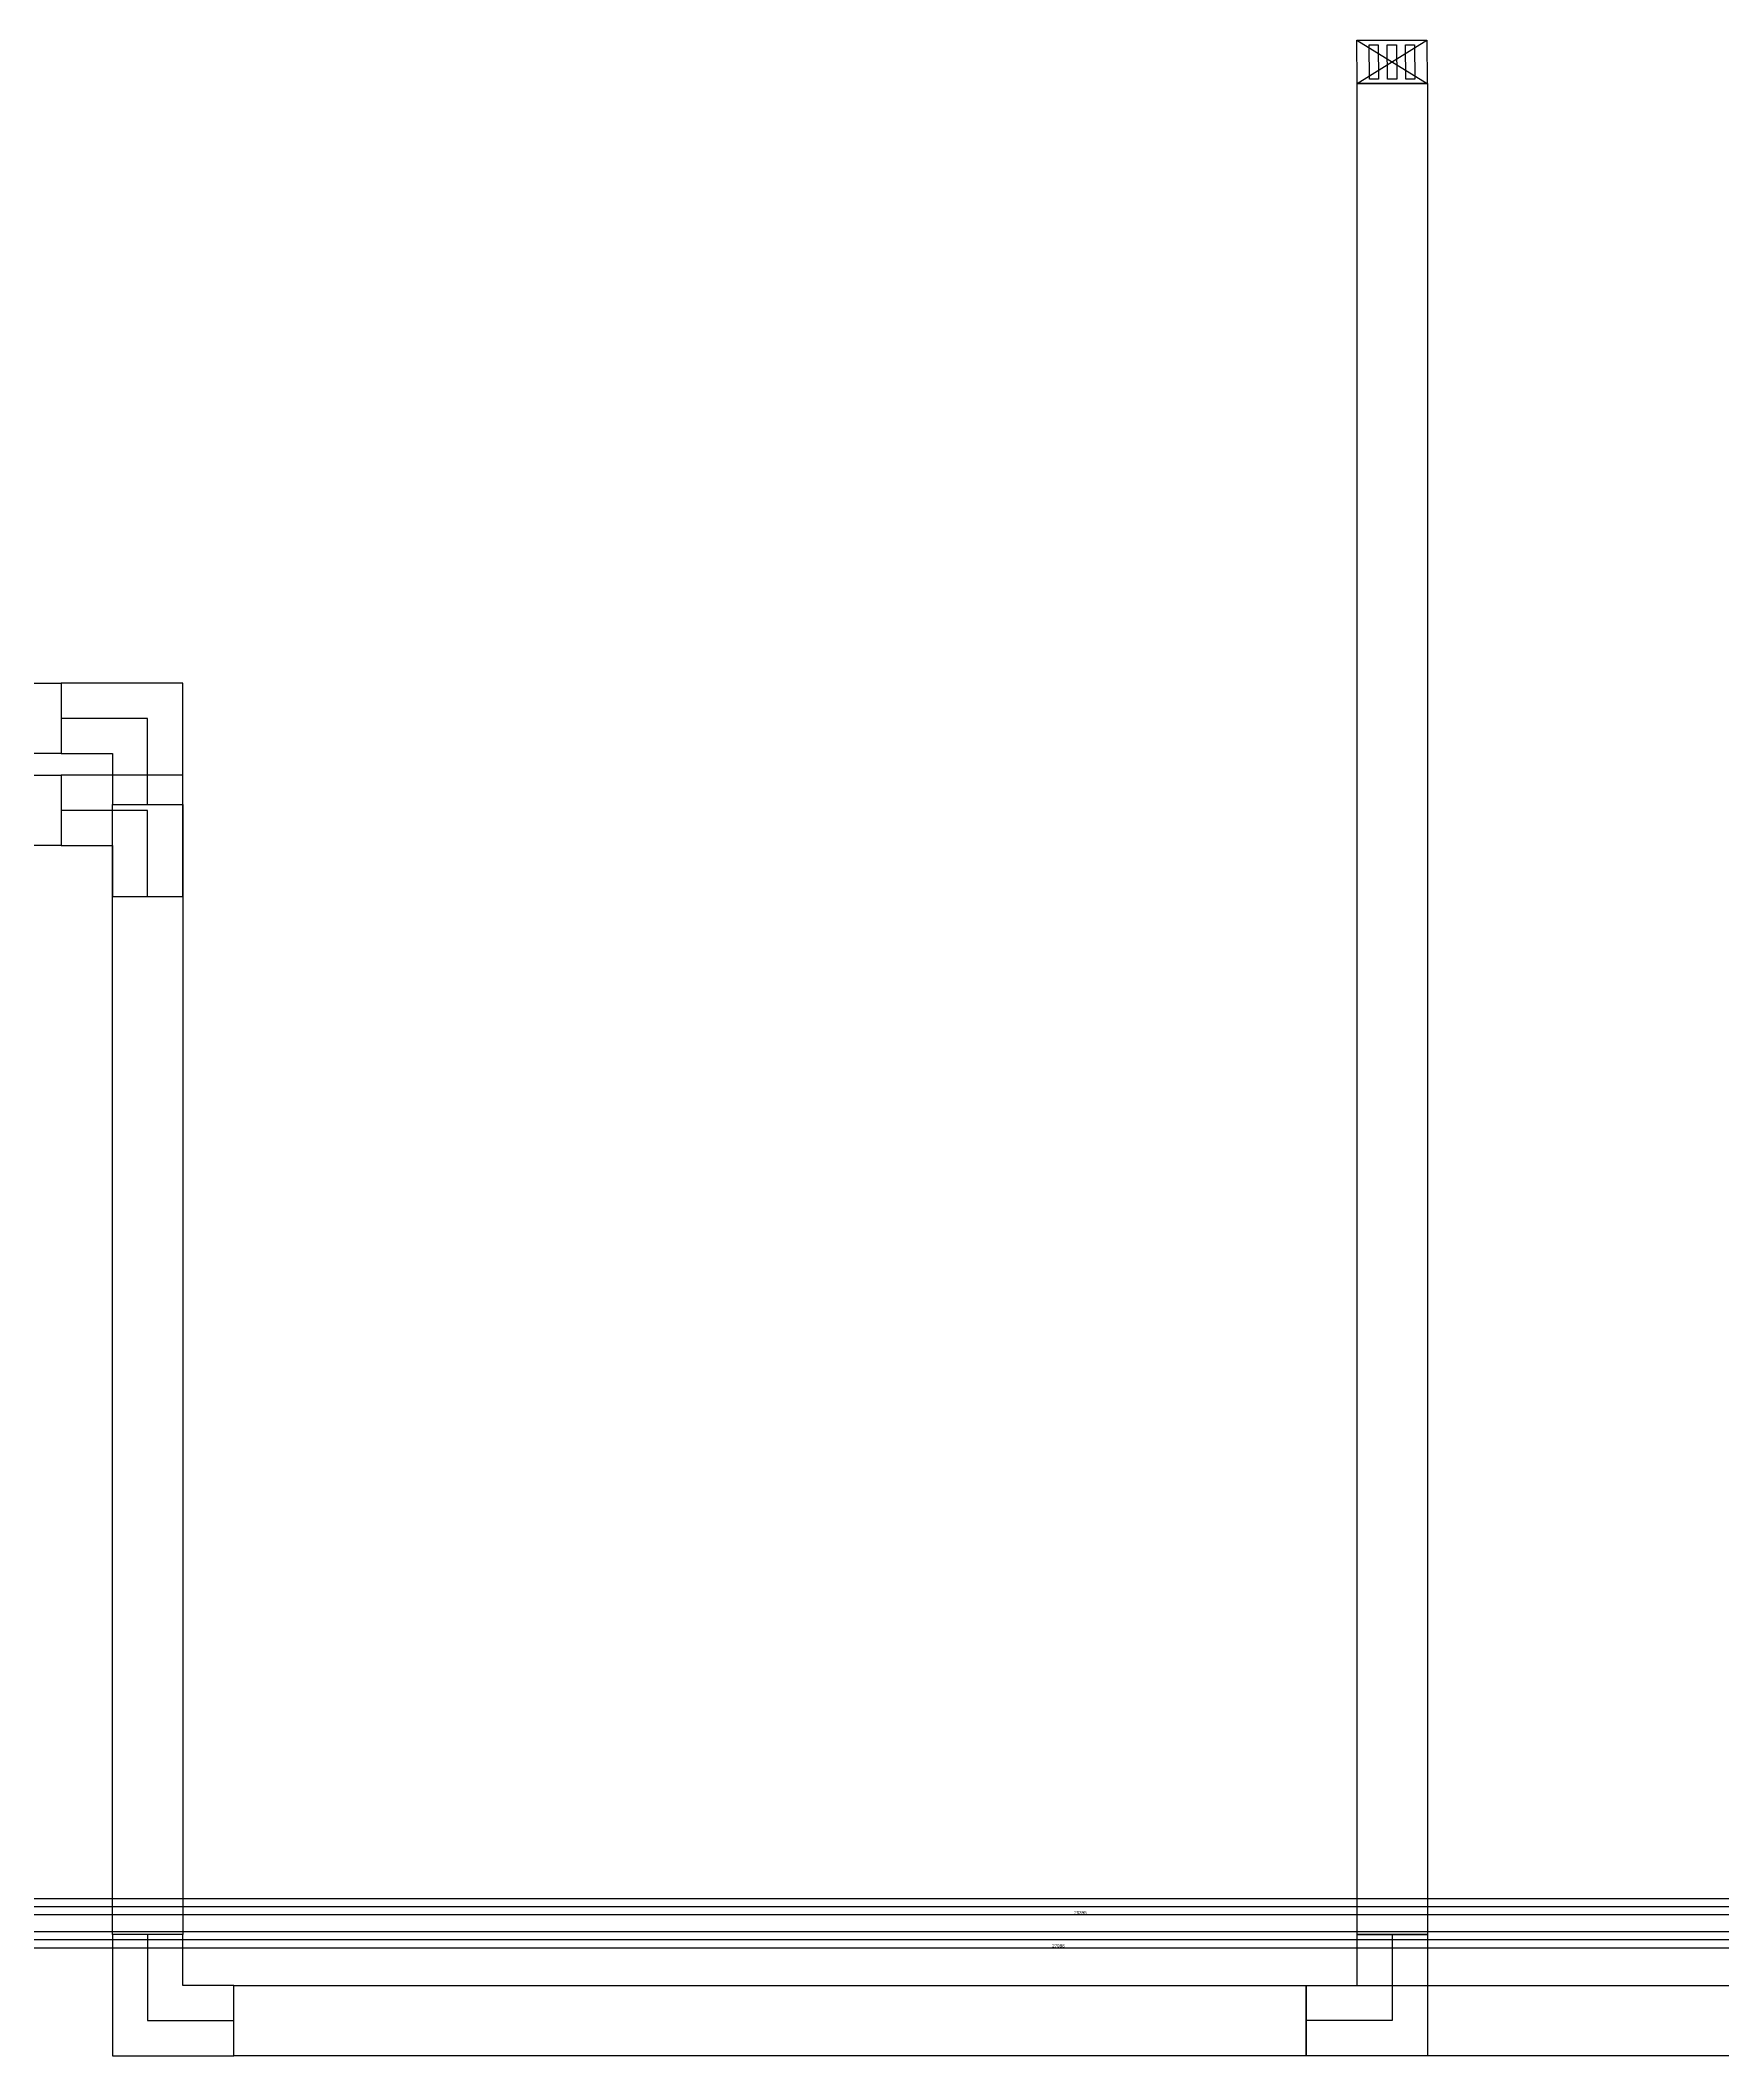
# Model space of a CAD drawing. Header units: millimetres. Extents: x 84228 to 374549, y -351975 to 847575.
# Drawn here: x 302334 to 317884, y -305510 to -286874 of the extents above; entities that cross this region are included whole.
import ezdxf

# ---------------------------------------------------------------- set-up
doc = ezdxf.new("R2010")
doc.units = ezdxf.units.MM
doc.header["$LTSCALE"] = 150
doc.layers.get('Defpoints').update_dxf_attribs({"color": 150})
for name, color, linetype in [('-----27 Bus Duct_HV_6.6kV', 130, 'Continuous'), ('-----27 Bus Duct_HV_IT BACK UP A', 7, 'Continuous'), ('-----27 Bus Duct_HV_IT BACK UP B', 3, 'Continuous')]:
    doc.layers.add(name, color=color, linetype=linetype)
doc.styles.get("Standard").update_dxf_attribs({"font": 'Dotum.ttf'})
doc.dimstyles.new('전기통신참고용-치수', dxfattribs={"dimscale": 15, "dimtxt": 2, "dimasz": 0, "dimexe": 0, "dimexo": 0, "dimgap": 0.4, "dimtad": 4, "dimdec": 0, "dimzin": 0, "dimdsep": 46, "dimtxsty": 'Standard', "dimblk": 'NONE', "dimcen": 0, "dimse1": 1, "dimse2": 1, "dimsd1": 1, "dimsd2": 1, "dimclrd": 8, "dimclre": 8, "dimclrt": 8, "dimadec": 0, "dimazin": 0, "dimtfac": 1, "dimtdec": 0, "dimtix": 1, "dimtmove": 2, "dimatfit": 0, "dimldrblk": 'NONE', "dimfxl": 2, "dimtolj": 1, "dimtzin": 0, "dimarcsym": 0})

# ---------------------------------------------------------------- blocks, each defined once
blk = doc.blocks.new('*D136')
at = {"layer": 'Defpoints', "color": 0, "transparency": 16777216}
for p in [(152, 34826), (152, 34826), (152, 6431)]:
    blk.add_point(p, dxfattribs=at)
at = {"color": 0, "transparency": 16777216, "insert": (131, 20628), "char_height": 30, "attachment_point": 5, "rotation": 90}
blk.add_mtext('\\A1;{\\C0;28395}', dxfattribs=at)
blk = doc.blocks.new('_None')
blk = doc.blocks.new('*D260')
at = {"layer": 'Defpoints', "color": 0, "transparency": 16777216}
for p in [(152, 34419), (152, 34419), (152, 6431)]:
    blk.add_point(p, dxfattribs=at)
at = {"color": 0, "transparency": 16777216, "insert": (131, 20425), "char_height": 30, "attachment_point": 5, "rotation": 90}
blk.add_mtext('\\A1;{\\C0;27988}', dxfattribs=at)
blk = doc.blocks.new('A$341610189226')
for p, q in [((0, 401), (651, 0)), ((3, 0), (648, 401))]:
    blk.add_line(p, q)
for points in [[(651, 0), (3, 0), (0, 401), (648, 401)], [(114, 359), (198, 359), (201, 42), (117, 42)], [(282, 359), (366, 359), (369, 42), (285, 42)], [(450, 359), (534, 359), (538, 42), (454, 42)]]:
    blk.add_lwpolyline(points, close=True)
blk = doc.blocks.new('A$343519315662')
at = {"layer": '-----27 Bus Duct_HV_6.6kV'}
for p, q in [((472, 650), (472, 1122)), ((472, 1122), (1122, 1122)), ((797, 1122), (797, 325)), ((1122, 1122), (1122, 0)), ((0, 0), (0, 650)), ((0, 650), (472, 650)), ((797, 325), (0, 325)), ((1122, 0), (0, 0))]:
    blk.add_line(p, q, dxfattribs=at)
blk = doc.blocks.new('*U134')
at = {"color": 1}
blk.add_line((76, 34825.8), (76, 6430.9), dxfattribs=at)
at = {"color": 0}
blk.add_lwpolyline([(152, 6430.9), (0, 6430.9), (0, 34825.8), (152, 34825.8)], close=True, dxfattribs=at)
dim = blk.add_linear_dim(base=(152, 34825.8), p1=(152, 6430.9), p2=(152, 34825.8), angle=90, text='{\\C0;<>}', dimstyle='전기통신참고용-치수', override={"dimtad": 1, "dimtxsty": 'Standard', "dimclrd": 0, "dimclre": 0, "dimclrt": 0}, dxfattribs=at)
dim.commit()
dim.dimension.update_dxf_attribs({"geometry": '*D136', "text_midpoint": (131, 20628.3)})
blk = doc.blocks.new('*U258')
at = {"color": 1}
blk.add_line((76, 34418.8), (76, 6430.9), dxfattribs=at)
at = {"color": 0}
blk.add_lwpolyline([(152, 6430.9), (0, 6430.9), (0, 34418.8), (152, 34418.8)], close=True, dxfattribs=at)
dim = blk.add_linear_dim(base=(152, 34418.8), p1=(152, 6430.9), p2=(152, 34418.8), angle=90, text='{\\C0;<>}', dimstyle='전기통신참고용-치수', override={"dimtad": 1, "dimtxsty": 'Standard', "dimclrd": 0, "dimclre": 0, "dimclrt": 0}, dxfattribs=at)
dim.commit()
dim.dimension.update_dxf_attribs({"geometry": '*D260', "text_midpoint": (131, 20424.8)})

msp = doc.modelspace()

# ---------------------------------------------------------------- linework, layer by layer
at = {"layer": '-----27 Bus Duct_HV_6.6kV', "elevation": 0}
for points in [[(314505, -287275), (315155, -287275), (315155, -304388), (314505, -304388)], [(301410, -293470), (301410, -292820), (302528, -292820), (302528, -293470)], [(301410, -294320), (301410, -293670), (302528, -293670), (302528, -294320)], [(303650, -304388), (303000, -304388), (303000, -293942), (303650, -293942)], [(303650, -304388), (303000, -304388), (303000, -294792), (303650, -294792)], [(304122, -305510), (304122, -304860), (314033, -304860), (314033, -305510)], [(304122, -305510), (304122, -304860), (319492, -304860), (319492, -305510)]]:
    msp.add_lwpolyline(points, close=True, dxfattribs=at)

# ---------------------------------------------------------------- block references
at = {"layer": '-----27 Bus Duct_HV_6.6kV'}
msp.add_blockref('A$341610189226', (314502, -287275), dxfattribs=at)
at = {"layer": '-----27 Bus Duct_HV_IT BACK UP A', "rotation": 270}
msp.add_blockref('*U134', (291319, -304056), dxfattribs=at)
at = {"layer": '-----27 Bus Duct_HV_IT BACK UP B', "rotation": 270}
msp.add_blockref('*U258', (291319, -304363), dxfattribs=at)
at = {"xscale": -1, "rotation": 180}
for p in [(302528, -292820), (302528, -293670)]:
    msp.add_blockref('A$343519315662', p, dxfattribs=at)
at = {"xscale": -1}
msp.add_blockref('A$343519315662', (304122, -305510), dxfattribs=at)
msp.add_blockref('A$343519315662', (304122, -305510), dxfattribs=at)
msp.add_blockref('A$343519315662', (314033, -305510))

doc.saveas('drawing.dxf')
